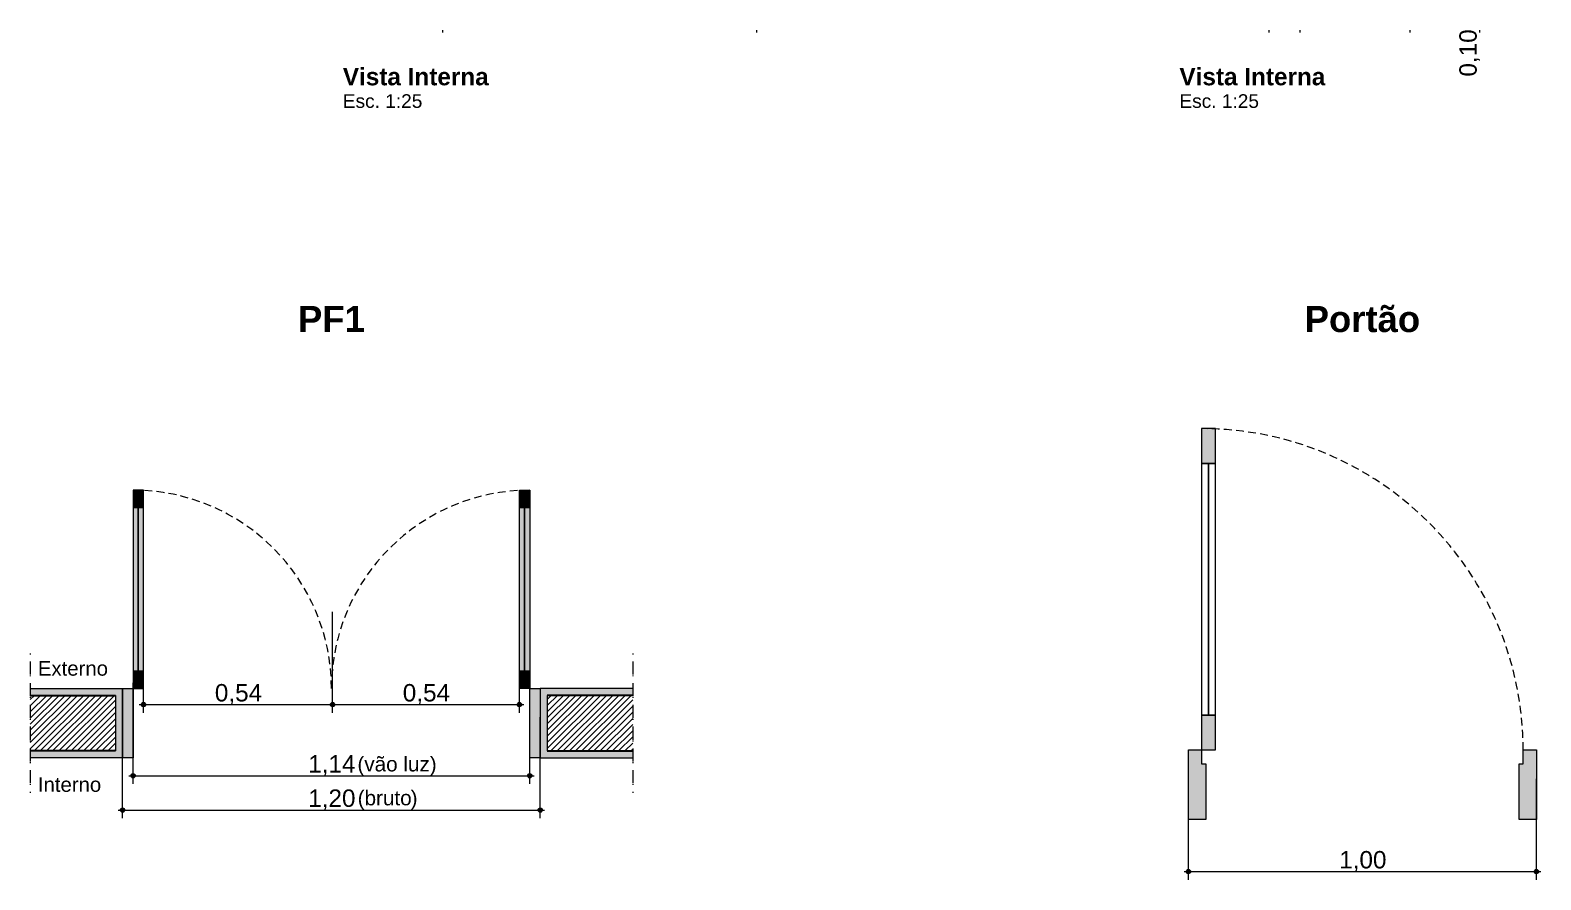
# Paper-space layout 'CAPS I e II_ FL 08.13 DETALHAMENTO DE PORTAS ' of a CAD drawing. Header units: metres. Extents: x 0 to 1400, y 0 to 841.
# Drawn here: x 307.7 to 481.3, y 295.8 to 393.5 of the extents above; entities that cross this region are included whole.
import ezdxf
from ezdxf.xclip import XClip

# ---------------------------------------------------------------- set-up
doc = ezdxf.new("R2010")
doc.units = ezdxf.units.M
doc.header["$MEASUREMENT"] = 0
doc.header["$XCLIPFRAME"] = 0
doc.linetypes.add('Achse', pattern=[0.0023, 0, -0.0008, 0.0015, 0])
doc.linetypes.add('Dashed', pattern=[0.0014, 0.0009, -0.0005])
for name, color, linetype, lineweight in [('0_Caneta_No__1', 7, 'Continuous', 35), ('0_Caneta_No__241', 7, 'Continuous', 13), ('0_Caneta_No__3', 7, 'Continuous', 25), ('0_Caneta_No__5', 7, 'Continuous', 20)]:
    doc.layers.add(name, color=color, linetype=linetype, lineweight=lineweight)
for name, color, linetype, lineweight, true_color in [('0_Caneta_No__25', 7, 'Continuous', 13, 0x982312), ('0_Caneta_No__9', 7, 'Continuous', 9, 0x020202), ('0_Caneta_No__97', 7, 'Continuous', 13, 0x6b6b6b)]:
    doc.layers.add(name, color=color, linetype=linetype, lineweight=lineweight, true_color=true_color)
doc.styles.add('GENERATED_STYLE_1', font='arial.ttf')
doc.styles.add('GENERATED_STYLE_2', font='arial.ttf')
pattern_1 = [(45, (27.60237, 827.6281), (-0.3535534, 0.3535534), [])]

# ---------------------------------------------------------------- blocks, each defined once
blk = doc.blocks.new('Drawing_1_1', base_point=(27.6, 827.63))
at = {"linetype": 'Continuous', "lineweight": 0, "ltscale": 1000, "true_color": 0xffffff}
for points in [[(442.35, 347.65), (442.35, 343.65), (443.95, 343.65), (443.95, 347.65)], [(319.53, 340.57), (319.53, 338.57), (320.73, 338.57), (320.73, 340.57)], [(365.13, 340.57), (363.93, 340.57), (363.93, 338.57), (365.13, 338.57)], [(319.53, 338.57), (319.53, 319.77), (320.13, 319.77), (320.13, 338.57)], [(320.13, 338.57), (320.13, 319.77), (320.73, 319.77), (320.73, 338.57)], [(364.53, 338.57), (363.93, 338.57), (363.93, 319.77), (364.53, 319.77)], [(365.13, 338.57), (364.53, 338.57), (364.53, 319.77), (365.13, 319.77)], [(320.73, 317.77), (320.73, 319.77), (319.53, 319.77), (319.53, 317.77)], [(363.93, 317.77), (365.13, 317.77), (365.13, 319.77), (363.93, 319.77)], [(307.71, 317.77), (307.71, 316.97), (317.53, 316.97), (317.53, 310.57), (307.71, 310.57), (307.71, 309.77), (318.33, 309.77), (318.33, 317.77)], [(318.33, 309.77), (319.53, 309.77), (319.53, 316.57), (319.53, 317.77), (318.33, 317.77)], [(365.13, 309.77), (366.33, 309.77), (366.33, 317.77), (365.13, 317.77), (365.13, 316.57)], [(376.96, 317.77), (366.33, 317.77), (366.33, 309.77), (376.96, 309.77), (376.96, 310.57), (367.13, 310.57), (367.13, 316.97), (376.96, 316.97)], [(443.95, 310.69), (443.95, 314.69), (442.35, 314.69), (442.35, 310.69)], [(440.83, 302.69), (442.83, 302.69), (442.83, 309.09), (442.35, 309.09), (442.35, 310.69), (440.83, 310.69)], [(478.83, 302.69), (480.83, 302.69), (480.83, 310.69), (479.31, 310.69), (479.31, 309.09), (478.83, 309.09)]]:
    blk.add_hatch(color=7, dxfattribs=at).paths.add_polyline_path(points)
at = {"linetype": 'Continuous', "lineweight": 0, "ltscale": 1000, "true_color": 0x000000}
h = blk.add_hatch(dxfattribs=at)
h.set_pattern_fill('common_brick_0001', color=18, style=0, pattern_type=2)
h.set_pattern_definition(pattern_1)
h.paths.add_polyline_path([(317.53, 316.97), (307.71, 316.97), (307.71, 310.57), (317.53, 310.57)])
h = blk.add_hatch(dxfattribs=at)
h.set_pattern_fill('common_brick_0001', color=18, style=0, pattern_type=2)
h.set_pattern_definition(pattern_1)
h.paths.add_polyline_path([(367.13, 316.97), (367.13, 310.57), (376.96, 310.57), (376.96, 316.97)])
at = {"layer": '0_Caneta_No__25', "linetype": 'Continuous', "lineweight": 13, "ltscale": 1000, "true_color": 0x982312}
for points in [[(320.48, 315.91), (320.5, 315.81), (320.56, 315.73), (320.64, 315.68), (320.73, 315.66), (320.83, 315.68), (320.91, 315.73), (320.96, 315.81), (320.98, 315.91), (320.96, 316), (320.91, 316.08), (320.83, 316.14), (320.73, 316.16), (320.64, 316.14), (320.56, 316.08), (320.5, 316)], [(342.22, 315.91), (342.24, 315.81), (342.29, 315.73), (342.38, 315.68), (342.47, 315.66), (342.57, 315.68), (342.65, 315.73), (342.7, 315.81), (342.72, 315.91), (342.7, 316), (342.65, 316.08), (342.57, 316.14), (342.47, 316.16), (342.38, 316.14), (342.29, 316.08), (342.24, 316)], [(363.68, 315.91), (363.7, 315.81), (363.76, 315.73), (363.84, 315.68), (363.93, 315.66), (364.03, 315.68), (364.11, 315.73), (364.16, 315.81), (364.18, 315.91), (364.16, 316), (364.11, 316.08), (364.03, 316.14), (363.93, 316.16), (363.84, 316.14), (363.76, 316.08), (363.7, 316)], [(319.28, 307.72), (319.3, 307.63), (319.36, 307.55), (319.44, 307.49), (319.53, 307.47), (319.63, 307.49), (319.71, 307.55), (319.76, 307.63), (319.78, 307.72), (319.76, 307.82), (319.71, 307.9), (319.63, 307.95), (319.53, 307.97), (319.44, 307.95), (319.36, 307.9), (319.3, 307.82)], [(364.88, 307.72), (364.9, 307.63), (364.96, 307.55), (365.04, 307.49), (365.13, 307.47), (365.23, 307.49), (365.31, 307.55), (365.36, 307.63), (365.38, 307.72), (365.36, 307.82), (365.31, 307.9), (365.23, 307.95), (365.13, 307.97), (365.04, 307.95), (364.96, 307.9), (364.9, 307.82)], [(318.08, 303.77), (318.1, 303.67), (318.16, 303.59), (318.24, 303.54), (318.33, 303.52), (318.43, 303.54), (318.51, 303.59), (318.56, 303.67), (318.58, 303.77), (318.56, 303.86), (318.51, 303.95), (318.43, 304), (318.33, 304.02), (318.24, 304), (318.16, 303.95), (318.1, 303.86)], [(366.08, 303.77), (366.1, 303.67), (366.16, 303.59), (366.24, 303.54), (366.33, 303.52), (366.43, 303.54), (366.51, 303.59), (366.56, 303.67), (366.58, 303.77), (366.56, 303.86), (366.51, 303.95), (366.43, 304), (366.33, 304.02), (366.24, 304), (366.16, 303.95), (366.1, 303.86)], [(440.58, 296.69), (440.6, 296.59), (440.66, 296.51), (440.74, 296.46), (440.83, 296.44), (440.93, 296.46), (441.01, 296.51), (441.06, 296.59), (441.08, 296.69), (441.06, 296.78), (441.01, 296.87), (440.93, 296.92), (440.83, 296.94), (440.74, 296.92), (440.66, 296.87), (440.6, 296.78)], [(480.58, 296.69), (480.6, 296.59), (480.66, 296.51), (480.74, 296.46), (480.83, 296.44), (480.93, 296.46), (481.01, 296.51), (481.06, 296.59), (481.08, 296.69), (481.06, 296.78), (481.01, 296.87), (480.93, 296.92), (480.83, 296.94), (480.74, 296.92), (480.66, 296.87), (480.6, 296.78)]]:
    blk.add_hatch(color=24, dxfattribs=at).paths.add_polyline_path(points)
at = {"layer": '0_Caneta_No__241', "color": 7, "linetype": 'Continuous', "lineweight": 13, "ltscale": 1000}
for p, q in [((319.53, 340.57), (319.53, 338.57)), ((320.73, 340.57), (319.53, 340.57)), ((320.73, 338.57), (320.73, 340.57)), ((363.93, 338.57), (363.93, 340.57)), ((363.93, 340.57), (365.13, 340.57)), ((365.13, 340.57), (365.13, 338.57)), ((319.53, 338.57), (319.53, 319.77)), ((320.13, 338.57), (319.53, 338.57)), ((319.53, 338.57), (320.73, 338.57)), ((320.13, 319.77), (320.13, 338.57)), ((320.13, 338.57), (320.13, 319.77)), ((320.73, 338.57), (320.13, 338.57)), ((320.13, 338.57), (320.13, 319.77)), ((320.73, 319.77), (320.73, 338.57)), ((363.93, 319.77), (363.93, 338.57)), ((363.93, 338.57), (364.53, 338.57)), ((365.13, 338.57), (363.93, 338.57)), ((364.53, 319.77), (364.53, 338.57)), ((364.53, 338.57), (365.13, 338.57)), ((364.53, 338.57), (364.53, 319.77)), ((364.53, 338.57), (364.53, 319.77)), ((365.13, 338.57), (365.13, 319.77)), ((319.53, 319.77), (320.13, 319.77)), ((320.73, 319.77), (319.53, 319.77)), ((319.53, 319.77), (319.53, 317.77)), ((320.13, 319.77), (320.73, 319.77)), ((320.73, 317.77), (320.73, 319.77)), ((364.53, 319.77), (363.93, 319.77)), ((363.93, 317.77), (363.93, 319.77)), ((363.93, 319.77), (365.13, 319.77)), ((365.13, 319.77), (364.53, 319.77)), ((365.13, 319.77), (365.13, 317.77)), ((307.71, 317.77), (318.33, 317.77)), ((318.33, 309.77), (318.33, 317.77)), ((318.33, 317.77), (319.53, 317.77)), ((318.33, 317.77), (318.33, 309.77)), ((319.53, 317.77), (319.53, 316.57)), ((319.53, 317.77), (320.73, 317.77)), ((365.13, 317.77), (363.93, 317.77)), ((365.13, 316.57), (365.13, 317.77)), ((365.13, 317.77), (366.33, 317.77)), ((366.33, 317.77), (366.33, 309.77)), ((376.96, 317.77), (366.33, 317.77)), ((366.33, 317.77), (366.33, 309.77)), ((317.53, 316.97), (317.53, 310.57)), ((319.53, 316.57), (319.53, 309.77)), ((365.13, 309.77), (365.13, 316.57)), ((367.13, 316.97), (367.13, 310.57)), ((318.33, 309.77), (307.71, 309.77)), ((319.53, 309.77), (318.33, 309.77)), ((366.33, 309.77), (365.13, 309.77)), ((366.33, 309.77), (376.96, 309.77))]:
    blk.add_line(p, q, dxfattribs=at)
at = {"layer": '0_Caneta_No__241', "color": 7, "linetype": 'Achse', "lineweight": 13, "ltscale": 1000}
for p, q in [((307.71, 321.77), (307.71, 305.77)), ((376.96, 321.77), (376.96, 305.77))]:
    blk.add_line(p, q, dxfattribs=at)
at = {"layer": '0_Caneta_No__25', "color": 24, "linetype": 'Continuous', "lineweight": 13, "ltscale": 1000, "true_color": 0x982312}
for p, q in [((355.13, 393.24), (355.13, 393.49)), ((391.22, 393.24), (391.22, 393.49)), ((450.13, 393.24), (450.13, 393.49)), ((453.69, 393.24), (453.69, 393.49)), ((466.33, 393.24), (466.33, 393.49)), ((474.33, 393.24), (474.33, 393.49)), ((320.73, 316.16), (320.73, 326.59)), ((342.47, 316.16), (342.47, 326.59)), ((363.93, 316.16), (363.93, 326.59)), ((319.53, 307.97), (319.53, 318.41)), ((365.13, 307.97), (365.13, 318.41)), ((318.33, 304.02), (318.33, 314.46)), ((320.23, 315.91), (320.48, 315.91)), ((320.73, 314.97), (320.73, 315.66)), ((320.98, 315.91), (342.22, 315.91)), ((342.47, 314.97), (342.47, 315.66)), ((342.72, 315.91), (363.68, 315.91)), ((363.93, 314.97), (363.93, 315.66)), ((364.18, 315.91), (364.43, 315.91)), ((366.33, 304.02), (366.33, 314.46)), ((319.03, 307.72), (319.28, 307.72)), ((319.53, 306.79), (319.53, 307.47)), ((319.78, 307.72), (364.88, 307.72)), ((365.13, 306.79), (365.13, 307.47)), ((365.38, 307.72), (365.63, 307.72)), ((440.83, 296.94), (440.83, 307.38)), ((480.83, 296.94), (480.83, 307.38)), ((317.83, 303.77), (318.08, 303.77)), ((318.33, 302.83), (318.33, 303.52)), ((318.58, 303.77), (366.08, 303.77)), ((366.33, 302.83), (366.33, 303.52)), ((366.58, 303.77), (366.83, 303.77)), ((440.33, 296.69), (440.58, 296.69)), ((440.83, 295.75), (440.83, 296.44)), ((441.08, 296.69), (480.58, 296.69)), ((480.83, 295.75), (480.83, 296.44)), ((481.08, 296.69), (481.33, 296.69))]:
    blk.add_line(p, q, dxfattribs=at)
for centre in [(320.73, 315.91), (342.47, 315.91), (363.93, 315.91), (319.53, 307.72), (365.13, 307.72), (318.33, 303.77), (366.33, 303.77), (440.83, 296.69), (480.83, 296.69)]:
    blk.add_circle(centre, 0.25, dxfattribs=at)
at = {"layer": '0_Caneta_No__3', "color": 7, "linetype": 'Continuous', "lineweight": 30, "ltscale": 1000}
for p, q in [((307.71, 316.97), (317.53, 316.97)), ((376.96, 316.97), (367.13, 316.97)), ((317.53, 310.57), (307.71, 310.57)), ((367.13, 310.57), (376.96, 310.57))]:
    blk.add_line(p, q, dxfattribs=at)
at = {"layer": '0_Caneta_No__9', "color": 18, "linetype": 'Continuous', "lineweight": 9, "ltscale": 1000, "true_color": 0x020202}
for p, q in [((442.35, 347.65), (442.35, 343.65)), ((443.95, 347.65), (442.35, 347.65)), ((443.95, 343.65), (443.95, 347.65)), ((442.35, 343.65), (442.35, 314.69)), ((443.15, 343.65), (442.35, 343.65)), ((442.35, 343.65), (443.95, 343.65)), ((443.15, 314.69), (443.15, 343.65)), ((443.15, 343.65), (443.15, 314.69)), ((443.95, 343.65), (443.15, 343.65)), ((443.15, 343.65), (443.15, 314.69)), ((443.95, 314.69), (443.95, 343.65)), ((442.35, 314.69), (443.15, 314.69)), ((443.95, 314.69), (442.35, 314.69)), ((442.35, 314.69), (442.35, 310.69)), ((443.15, 314.69), (443.95, 314.69)), ((443.95, 310.69), (443.95, 314.69)), ((440.83, 302.69), (440.83, 310.69)), ((440.83, 310.69), (442.35, 310.69)), ((442.35, 310.69), (442.35, 309.09)), ((442.35, 310.69), (443.95, 310.69)), ((442.35, 309.09), (442.83, 309.09)), ((442.83, 309.09), (442.83, 302.69)), ((478.83, 302.69), (478.83, 309.09)), ((478.83, 309.09), (479.31, 309.09)), ((479.31, 309.09), (479.31, 310.69)), ((479.31, 310.69), (480.83, 310.69)), ((480.83, 310.69), (480.83, 302.69)), ((442.83, 302.69), (440.83, 302.69)), ((480.83, 302.69), (478.83, 302.69))]:
    blk.add_line(p, q, dxfattribs=at)
at = {"layer": '0_Caneta_No__97', "color": 251, "linetype": 'Dashed', "lineweight": 13, "ltscale": 1000, "true_color": 0x6b6b6b}
for centre, radius, start, end in [((442.35, 310.69), 36.96, 0, 90), ((319.53, 317.77), 22.8, 0, 90), ((365.13, 317.77), 22.8, 90, 180)]:
    blk.add_arc(centre, radius, start, end, dxfattribs=at)
at = {"layer": '0_Caneta_No__1', "color": 7, "linetype": 'Continuous', "lineweight": 40, "char_height": 3, "attachment_point": 5, "style": 'GENERATED_STYLE_2'}
for s, insert in [('\\A1;{\\pqc;\\fArial|b1|i0|c0|p0;\\W1.000000;PF1}', (342.33, 360.27)), ('\\A1;{\\pqc;\\fArial|b1|i0|c0|p0;\\W1.000000;Portão}', (460.83, 360.24))]:
    blk.add_mtext(s, dxfattribs=dict(at, insert=insert))
at = {"layer": '0_Caneta_No__25', "color": 24, "linetype": 'Continuous', "lineweight": 13, "true_color": 0x982312, "insert": (474.34, 388.15), "char_height": 2, "attachment_point": 7, "rotation": 90, "style": 'GENERATED_STYLE_1'}
blk.add_mtext('\\A1;{\\pql;\\pt0;\\fArial|b0|i0|c0|p0;\\W1.000000;0,10}', dxfattribs=at)
at = {"layer": '0_Caneta_No__25', "color": 24, "linetype": 'Continuous', "lineweight": 13, "true_color": 0x982312, "attachment_point": 7, "style": 'GENERATED_STYLE_1'}
for s, insert, char_height in [('\\A1;{\\pql;\\pt0;\\fArial|b0|i0|c0|p0;\\W1.000000;Externo}', (308.59, 319.21), 1.6737), ('\\A1;{\\pql;\\pt0;\\fArial|b0|i0|c0|p0;\\W1.000000;0,54}', (328.93, 315.9), 2), ('\\A1;{\\pql;\\pt0;\\fArial|b0|i0|c0|p0;\\W1.000000;0,54}', (350.53, 315.9), 2), ('\\A1;{\\pql;\\pt0;\\fArial|b0|i0|c0|p0;\\W1.000000;1,14}', (339.66, 307.72), 2), ('\\A1;{\\pql;\\pt0;\\fArial|b0|i0|c0|p0;\\W1.000000;(vão luz)}', (345.32, 307.71), 1.7), ('\\A1;{\\pql;\\pt0;\\fArial|b0|i0|c0|p0;\\W1.000000;Interno}', (308.59, 305.85), 1.6737), ('\\A1;{\\pql;\\pt0;\\fArial|b0|i0|c0|p0;\\W1.000000;1,20}', (339.66, 303.77), 2), ('\\A1;{\\pql;\\pt0;\\fArial|b0|i0|c0|p0;\\W1.000000;(bruto}', (345.35, 303.81), 1.7), ('\\A1;{\\pql;\\pt0;\\fArial|b0|i0|c0|p0;\\W1.000000;)}', (351.44, 303.81), 1.7), ('\\A1;{\\pql;\\pt0;\\fArial|b0|i0|c0|p0;\\W1.000000;1,00}', (458.16, 296.69), 2)]:
    blk.add_mtext(s, dxfattribs=dict(at, insert=insert, char_height=char_height))
at = {"layer": '0_Caneta_No__5', "color": 7, "linetype": 'Continuous', "lineweight": 20, "attachment_point": 7}
for s, insert, char_height, style in [('\\A1;{\\pql;\\pt0;\\fArial|b1|i0|c0|p0;\\W1.000000;Vista Interna}', (343.64, 387.12), 2, 'GENERATED_STYLE_2'), ('\\A1;{\\pql;\\pt0;\\fArial|b1|i0|c0|p0;\\W1.000000;Vista Interna}', (439.8, 387.12), 2, 'GENERATED_STYLE_2'), ('\\A1;{\\pql;\\pt0;\\fArial|b0|i0|c0|p0;\\W1.000000;Esc. 1:25}', (343.64, 384.53), 1.57, 'GENERATED_STYLE_1'), ('\\A1;{\\pql;\\pt0;\\fArial|b0|i0|c0|p0;\\W1.000000;Esc. 1:25}', (439.8, 384.53), 1.57, 'GENERATED_STYLE_1')]:
    blk.add_mtext(s, dxfattribs=dict(at, insert=insert, char_height=char_height, style=style))

psp = doc.layouts.new('CAPS I e II_ FL 08.13 DETALHAMENTO DE PORTAS ')

# ---------------------------------------------------------------- block references
at = {"color": 64, "linetype": 'Continuous', "lineweight": 0, "ltscale": 1000, "true_color": 0x80aa00}
ref = psp.add_blockref('Drawing_1_1', (27.6, 827.63), dxfattribs=at)
XClip(ref).set_block_clipping_path([(27.5923725369, 827.6381340294), (27.5923725369, 136.6125430929), (792.8962344417, 136.6125430929), (792.8962344417, 364.0724860526), (1394.3636701186, 364.0724860526), (1394.3636701186, 827.6381340294)])

doc.saveas('drawing.dxf')
